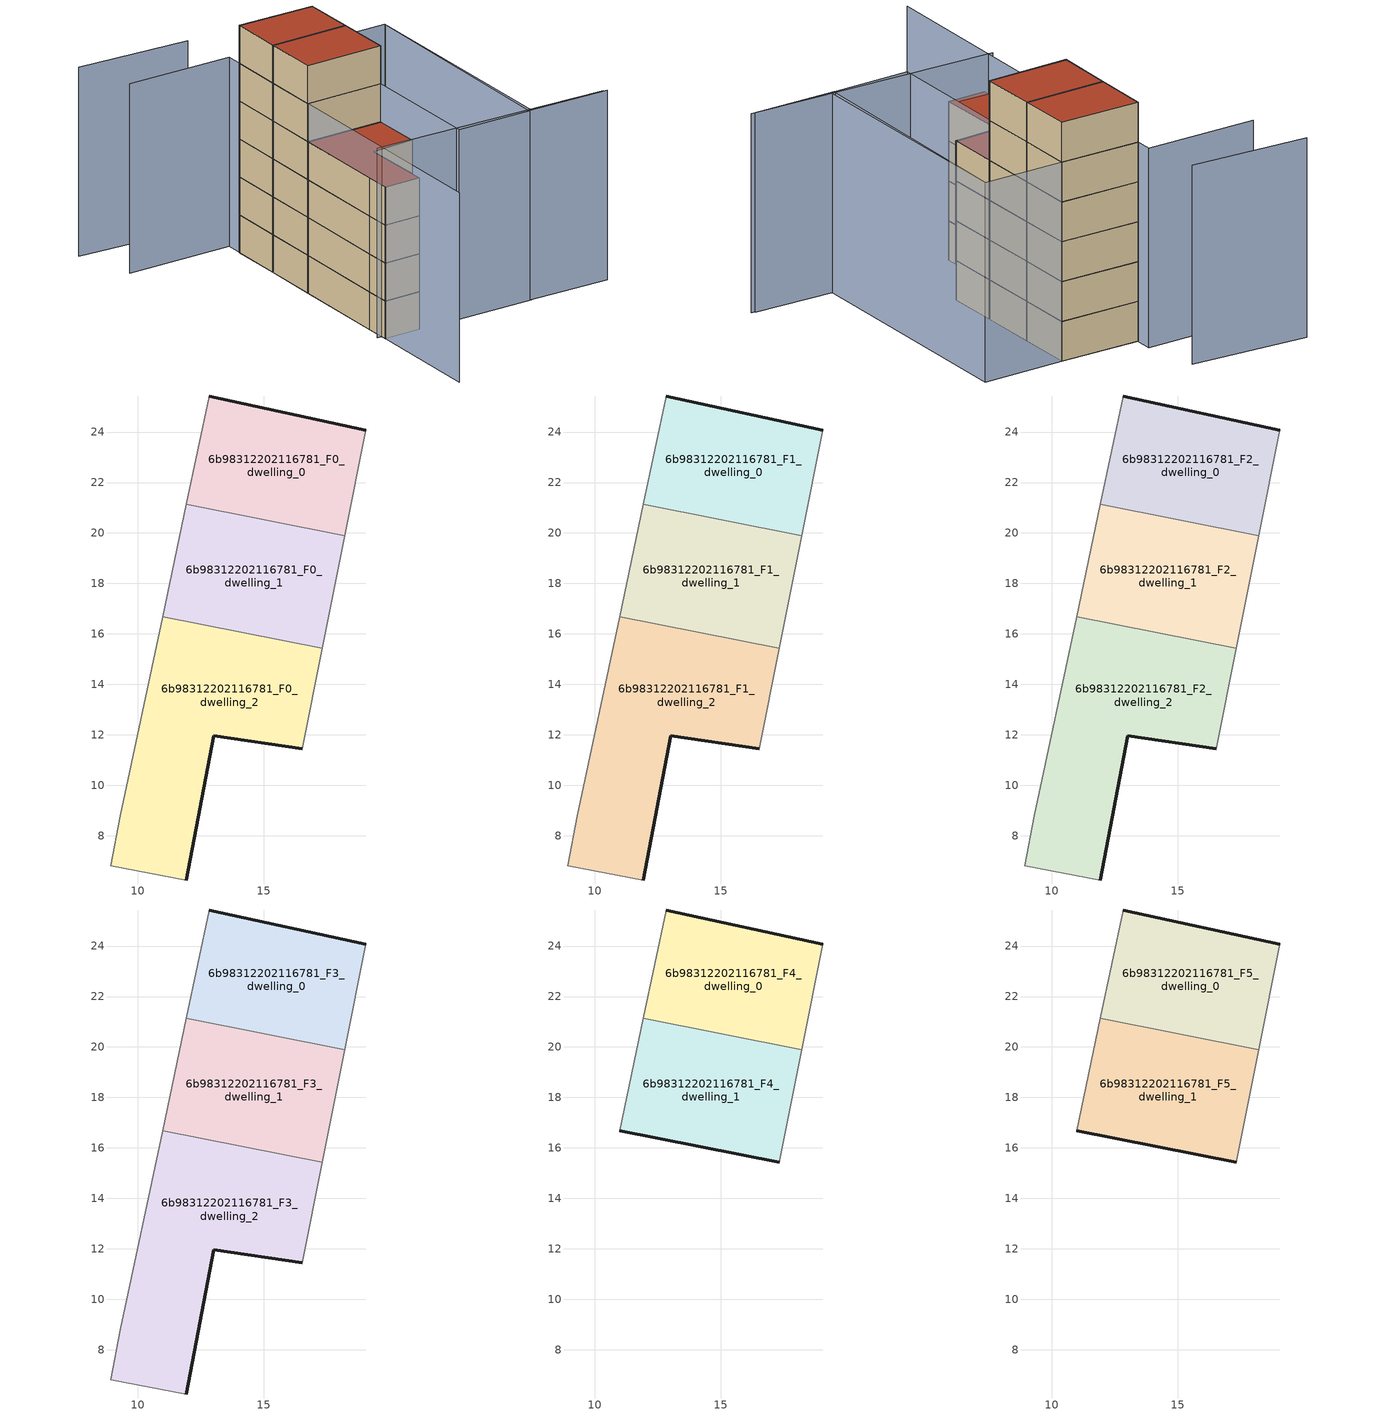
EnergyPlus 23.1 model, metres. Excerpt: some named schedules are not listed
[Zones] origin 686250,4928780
6b98312202116781_F0_dwelling_0
 floor ground (EU_floor_Construction): 18.2,19.89 19.04,24.08 12.84,25.43 11.93,21.15 z0
 wall outside (EU_wall_Construction): 12.84,25.43 19.04,24.08 z0:3
 wall adiabatic (EU_wall_Construction): 11.93,21.15 12.84,25.43 / 19.04,24.08 18.2,19.89 z0:3
 wall to 6b98312202116781_F0_dwelling_1 (EU_wall_Construction): 18.2,19.89 11.93,21.15 z0:3
6b98312202116781_F0_dwelling_1
 floor ground (EU_floor_Construction): 17.31,15.42 18.2,19.89 11.93,21.15 10.98,16.68 z0
 wall adiabatic (EU_wall_Construction): 10.98,16.68 11.93,21.15 / 18.2,19.89 17.31,15.42 z0:3
 wall to 6b98312202116781_F0_dwelling_2 (EU_wall_Construction): 17.31,15.42 10.98,16.68 z0:3
6b98312202116781_F0_dwelling_2
 floor ground (EU_floor_Construction): 16.52,11.45 17.31,15.42 10.98,16.68 9.31,8.79 8.93,6.82 11.92,6.25 13.02,11.96 z0
 wall outside (EU_wall_Construction): 16.52,11.45 13.02,11.96 11.92,6.25 z0:3
 wall adiabatic (EU_wall_Construction): 11.92,6.25 8.93,6.82 9.31,8.79 10.98,16.68 / 17.31,15.42 16.52,11.45 z0:3
6b98312202116781_F1_dwelling_0
 floor to 6b98312202116781_F0_dwelling_0 (EU_floor_Construction): 18.2,19.89 19.04,24.08 12.84,25.43 11.93,21.15 z3
 wall outside (EU_wall_Construction): 12.84,25.43 19.04,24.08 z3:6
 wall adiabatic (EU_wall_Construction): 11.93,21.15 12.84,25.43 / 19.04,24.08 18.2,19.89 z3:6
 wall to 6b98312202116781_F1_dwelling_1 (EU_wall_Construction): 18.2,19.89 11.93,21.15 z3:6
6b98312202116781_F1_dwelling_1
 floor to 6b98312202116781_F0_dwelling_1 (EU_floor_Construction): 17.31,15.42 18.2,19.89 11.93,21.15 10.98,16.68 z3
 wall adiabatic (EU_wall_Construction): 10.98,16.68 11.93,21.15 / 18.2,19.89 17.31,15.42 z3:6
 wall to 6b98312202116781_F1_dwelling_2 (EU_wall_Construction): 17.31,15.42 10.98,16.68 z3:6
6b98312202116781_F1_dwelling_2
 floor to 6b98312202116781_F0_dwelling_2 (EU_floor_Construction): 16.52,11.45 17.31,15.42 10.98,16.68 9.31,8.79 8.93,6.82 11.92,6.25 13.02,11.96 z3
 wall outside (EU_wall_Construction): 16.52,11.45 13.02,11.96 11.92,6.25 z3:6
 wall adiabatic (EU_wall_Construction): 11.92,6.25 8.93,6.82 9.31,8.79 10.98,16.68 / 17.31,15.42 16.52,11.45 z3:6
6b98312202116781_F2_dwelling_0
 floor to 6b98312202116781_F1_dwelling_0 (EU_floor_Construction): 18.2,19.89 19.04,24.08 12.84,25.43 11.93,21.15 z6
 wall outside (EU_wall_Construction): 12.84,25.43 19.04,24.08 z6:9
 wall adiabatic (EU_wall_Construction): 11.93,21.15 12.84,25.43 / 19.04,24.08 18.2,19.89 z6:9
 wall to 6b98312202116781_F2_dwelling_1 (EU_wall_Construction): 18.2,19.89 11.93,21.15 z6:9
6b98312202116781_F2_dwelling_1
 floor to 6b98312202116781_F1_dwelling_1 (EU_floor_Construction): 17.31,15.42 18.2,19.89 11.93,21.15 10.98,16.68 z6
 wall adiabatic (EU_wall_Construction): 10.98,16.68 11.93,21.15 / 18.2,19.89 17.31,15.42 z6:9
 wall to 6b98312202116781_F2_dwelling_2 (EU_wall_Construction): 17.31,15.42 10.98,16.68 z6:9
6b98312202116781_F2_dwelling_2
 floor to 6b98312202116781_F1_dwelling_2 (EU_floor_Construction): 16.52,11.45 17.31,15.42 10.98,16.68 9.31,8.79 8.93,6.82 11.92,6.25 13.02,11.96 z6
 wall outside (EU_wall_Construction): 16.52,11.45 13.02,11.96 11.92,6.25 z6:9
 wall adiabatic (EU_wall_Construction): 11.92,6.25 8.93,6.82 9.31,8.79 10.98,16.68 / 17.31,15.42 16.52,11.45 z6:9
6b98312202116781_F3_dwelling_0
 floor to 6b98312202116781_F2_dwelling_0 (EU_floor_Construction): 18.2,19.89 19.04,24.08 12.84,25.43 11.93,21.15 z9
 wall outside (EU_wall_Construction): 12.84,25.43 19.04,24.08 z9:12
 wall adiabatic (EU_wall_Construction): 11.93,21.15 12.84,25.43 / 19.04,24.08 18.2,19.89 z9:12
 wall to 6b98312202116781_F3_dwelling_1 (EU_wall_Construction): 18.2,19.89 11.93,21.15 z9:12
6b98312202116781_F3_dwelling_1
 floor to 6b98312202116781_F2_dwelling_1 (EU_floor_Construction): 17.31,15.42 18.2,19.89 11.93,21.15 10.98,16.68 z9
 wall adiabatic (EU_wall_Construction): 10.98,16.68 11.93,21.15 / 18.2,19.89 17.31,15.42 z9:12
 wall to 6b98312202116781_F3_dwelling_2 (EU_wall_Construction): 17.31,15.42 10.98,16.68 z9:12
6b98312202116781_F3_dwelling_2
 floor to 6b98312202116781_F2_dwelling_2 (EU_floor_Construction): 16.52,11.45 17.31,15.42 10.98,16.68 9.31,8.79 8.93,6.82 11.92,6.25 13.02,11.96 z9
 wall outside (EU_wall_Construction): 16.52,11.45 13.02,11.96 11.92,6.25 z9:12
 wall adiabatic (EU_wall_Construction): 11.92,6.25 8.93,6.82 9.31,8.79 10.98,16.68 / 17.31,15.42 16.52,11.45 z9:12
 roof outside (EU_roof_Construction): 17.31,15.42 16.52,11.45 13.02,11.96 11.92,6.25 8.93,6.82 9.31,8.79 10.98,16.68 z12
6b98312202116781_F4_dwelling_0
 floor to 6b98312202116781_F3_dwelling_0 (EU_floor_Construction): 18.2,19.89 19.04,24.08 12.84,25.43 11.93,21.15 z12
 wall outside (EU_wall_Construction): 12.84,25.43 19.04,24.08 z12:15
 wall adiabatic (EU_wall_Construction): 11.93,21.15 12.84,25.43 / 19.04,24.08 18.2,19.89 z12:15
 wall to 6b98312202116781_F4_dwelling_1 (EU_wall_Construction): 18.2,19.89 11.93,21.15 z12:15
6b98312202116781_F4_dwelling_1
 floor to 6b98312202116781_F3_dwelling_1 (EU_floor_Construction): 17.31,15.42 18.2,19.89 11.93,21.15 10.98,16.68 z12
 wall outside (EU_wall_Construction): 17.31,15.42 10.98,16.68 z12:15
 wall adiabatic (EU_wall_Construction): 10.98,16.68 11.93,21.15 / 18.2,19.89 17.31,15.42 z12:15
6b98312202116781_F5_dwelling_0
 floor to 6b98312202116781_F4_dwelling_0 (EU_floor_Construction): 18.2,19.89 19.04,24.08 12.84,25.43 11.93,21.15 z15
 wall outside (EU_wall_Construction): 12.84,25.43 19.04,24.08 z15:18
 wall adiabatic (EU_wall_Construction): 11.93,21.15 12.84,25.43 / 19.04,24.08 18.2,19.89 z15:18
 wall to 6b98312202116781_F5_dwelling_1 (EU_wall_Construction): 18.2,19.89 11.93,21.15 z15:18
 roof outside (EU_roof_Construction): 19.04,24.08 18.2,19.89 11.93,21.15 12.84,25.43 z18
6b98312202116781_F5_dwelling_1
 floor to 6b98312202116781_F4_dwelling_1 (EU_floor_Construction): 17.31,15.42 18.2,19.89 11.93,21.15 10.98,16.68 z15
 wall outside (EU_wall_Construction): 17.31,15.42 10.98,16.68 z15:18
 wall adiabatic (EU_wall_Construction): 10.98,16.68 11.93,21.15 / 18.2,19.89 17.31,15.42 z15:18
 roof outside (EU_roof_Construction): 18.2,19.89 17.31,15.42 10.98,16.68 11.93,21.15 z18
shading: 8.7,7.42 27.65,2.95 / 27.93,2.81 21.24,4.26 / 21.24,4.26 25.27,22.72 / 4.6,28.51 13.12,26.73 / 13.12,26.73 7.02,-2.49 / 13.14,30.93 4.19,33.29 / 25.29,22.8 21.48,4.21 / 21.48,4.21 15.24,5.49 / 15.24,5.49 19.04,24.08 / 19.04,24.08 25.29,22.8 z0:15
[Building]
EU S2 Campaign: North Axis=0; Terrain=City; Solar Distribution=FullExterior
[Site:Location]
Bologna: Latitude=44.5; Longitude=11.25; Time Zone=1; Elevation=37
[SizingPeriod:WeatherFileDays]
AnnualSizingPeriod: Begin Month=1; Begin Day of Month=1; End Month=12; End Day of Month=31; Day of Week for Start Day=Monday; Use Weather File Daylight Saving Period=No; Use Weather File Rain and Snow Indicators=No
[MATERIAL]
EU_InternalMass_Material: Roughness=MediumRough; Thickness=0.1; Conductivity=1; Density=1800; Specific Heat=900; Thermal Absorptance=0.9; Solar Absorptance=0.7; Visible Absorptance=0.7
[MATERIAL:NOMASS] Roughness=MediumRough; Thermal Absorptance=0.9; Solar Absorptance=0.7; Visible Absorptance=0.7
Name | Thermal Resistance
EU_wall_NoMass | 0.905828
EU_roof_NoMass | 0.37593
EU_floor_NoMass | 0.67114
[CONSTRUCTION]
EU_wall_Construction: EU_wall_NoMass
EU_roof_Construction: EU_roof_NoMass
EU_floor_Construction: EU_floor_NoMass
EU_InternalMass_Construction: EU_InternalMass_Material
[ZONE] Type=1; Multiplier=1; Ceiling Height=autocalculate; Floor Area=autocalculate; Part of Total Floor Area=Yes
Name | Volume
6b98312202116781_F0_dwelling_0; 6b98312202116781_F1_dwelling_0; 6b98312202116781_F2_dwelling_0; 6b98312202116781_F3_dwelling_0; 6b98312202116781_F4_dwelling_0; 6b98312202116781_F5_dwelling_0 | 82.6069
6b98312202116781_F0_dwelling_1 | 87.895
6b98312202116781_F1_dwelling_1; 6b98312202116781_F2_dwelling_1; 6b98312202116781_F3_dwelling_1; 6b98312202116781_F4_dwelling_1; 6b98312202116781_F5_dwelling_1 | 87.8943
6b98312202116781_F0_dwelling_2; 6b98312202116781_F1_dwelling_2; 6b98312202116781_F2_dwelling_2; 6b98312202116781_F3_dwelling_2 | 134.16
[INTERNALMASS] Construction=EU_InternalMass_Construction
Name | Zone or ZoneList | Surface Area
6b98312202116781_F0_dwelling_0_EU_InternalMass | 6b98312202116781_F0_dwelling_0 | 27.5357
6b98312202116781_F0_dwelling_1_EU_InternalMass | 6b98312202116781_F0_dwelling_1 | 29.2981
6b98312202116781_F0_dwelling_2_EU_InternalMass | 6b98312202116781_F0_dwelling_2 | 44.7198
6b98312202116781_F1_dwelling_0_EU_InternalMass | 6b98312202116781_F1_dwelling_0 | 27.5357
6b98312202116781_F1_dwelling_1_EU_InternalMass | 6b98312202116781_F1_dwelling_1 | 29.2981
6b98312202116781_F1_dwelling_2_EU_InternalMass | 6b98312202116781_F1_dwelling_2 | 44.7198
6b98312202116781_F2_dwelling_0_EU_InternalMass | 6b98312202116781_F2_dwelling_0 | 27.5357
6b98312202116781_F2_dwelling_1_EU_InternalMass | 6b98312202116781_F2_dwelling_1 | 29.2981
6b98312202116781_F2_dwelling_2_EU_InternalMass | 6b98312202116781_F2_dwelling_2 | 44.7198
6b98312202116781_F3_dwelling_0_EU_InternalMass | 6b98312202116781_F3_dwelling_0 | 27.5357
6b98312202116781_F3_dwelling_1_EU_InternalMass | 6b98312202116781_F3_dwelling_1 | 29.2981
6b98312202116781_F3_dwelling_2_EU_InternalMass | 6b98312202116781_F3_dwelling_2 | 44.7198
6b98312202116781_F4_dwelling_0_EU_InternalMass | 6b98312202116781_F4_dwelling_0 | 26.7395
6b98312202116781_F4_dwelling_1_EU_InternalMass | 6b98312202116781_F4_dwelling_1 | 74.8178
6b98312202116781_F5_dwelling_0_EU_InternalMass | 6b98312202116781_F5_dwelling_0 | 26.7395
6b98312202116781_F5_dwelling_1_EU_InternalMass | 6b98312202116781_F5_dwelling_1 | 74.8178
[OTHEREQUIPMENT] Fuel Type=Electricity; Design Level Calculation Method=Watts/Area; Power per Zone Floor Area=1; Fraction Latent=0; Fraction Radiant=0; Fraction Lost=0; Carbon Dioxide Generation Rate=0; EndUse Subcategory=EU_Step8_InternalGains
Name | Zone or ZoneList or Space or SpaceList | Schedule
EU_Step8_InternalGain_6b98312202116781_F0_dwelling_0_f000 | 6b98312202116781_F0_dwelling_0 | EU_Step8_GainSchedule_6b98312202116781_F0_dwelling_0_f000
EU_Step8_InternalGain_6b98312202116781_F0_dwelling_1_f000 | 6b98312202116781_F0_dwelling_1 | EU_Step8_GainSchedule_6b98312202116781_F0_dwelling_1_f000
EU_Step8_InternalGain_6b98312202116781_F0_dwelling_2_f000 | 6b98312202116781_F0_dwelling_2 | EU_Step8_GainSchedule_6b98312202116781_F0_dwelling_2_f000
EU_Step8_InternalGain_6b98312202116781_F1_dwelling_0_f000 | 6b98312202116781_F1_dwelling_0 | EU_Step8_GainSchedule_6b98312202116781_F1_dwelling_0_f000
EU_Step8_InternalGain_6b98312202116781_F1_dwelling_1_f000 | 6b98312202116781_F1_dwelling_1 | EU_Step8_GainSchedule_6b98312202116781_F1_dwelling_1_f000
EU_Step8_InternalGain_6b98312202116781_F1_dwelling_2_f000 | 6b98312202116781_F1_dwelling_2 | EU_Step8_GainSchedule_6b98312202116781_F1_dwelling_2_f000
EU_Step8_InternalGain_6b98312202116781_F2_dwelling_0_f000 | 6b98312202116781_F2_dwelling_0 | EU_Step8_GainSchedule_6b98312202116781_F2_dwelling_0_f000
EU_Step8_InternalGain_6b98312202116781_F2_dwelling_1_f000 | 6b98312202116781_F2_dwelling_1 | EU_Step8_GainSchedule_6b98312202116781_F2_dwelling_1_f000
EU_Step8_InternalGain_6b98312202116781_F2_dwelling_2_f000 | 6b98312202116781_F2_dwelling_2 | EU_Step8_GainSchedule_6b98312202116781_F2_dwelling_2_f000
EU_Step8_InternalGain_6b98312202116781_F3_dwelling_0_f000 | 6b98312202116781_F3_dwelling_0 | EU_Step8_GainSchedule_6b98312202116781_F3_dwelling_0_f000
EU_Step8_InternalGain_6b98312202116781_F3_dwelling_1_f000 | 6b98312202116781_F3_dwelling_1 | EU_Step8_GainSchedule_6b98312202116781_F3_dwelling_1_f000
EU_Step8_InternalGain_6b98312202116781_F3_dwelling_2_f000 | 6b98312202116781_F3_dwelling_2 | EU_Step8_GainSchedule_6b98312202116781_F3_dwelling_2_f000
EU_Step8_InternalGain_6b98312202116781_F4_dwelling_0_f000 | 6b98312202116781_F4_dwelling_0 | EU_Step8_GainSchedule_6b98312202116781_F4_dwelling_0_f000
EU_Step8_InternalGain_6b98312202116781_F4_dwelling_1_f000 | 6b98312202116781_F4_dwelling_1 | EU_Step8_GainSchedule_6b98312202116781_F4_dwelling_1_f000
EU_Step8_InternalGain_6b98312202116781_F5_dwelling_0_f000 | 6b98312202116781_F5_dwelling_0 | EU_Step8_GainSchedule_6b98312202116781_F5_dwelling_0_f000
EU_Step8_InternalGain_6b98312202116781_F5_dwelling_1_f000 | 6b98312202116781_F5_dwelling_1 | EU_Step8_GainSchedule_6b98312202116781_F5_dwelling_1_f000
[ZONEVENTILATION:DESIGNFLOWRATE] Schedule=EU_AlwaysOn; Design Flow Rate Calculation Method=AirChanges/Hour; Air Changes per Hour=0.73129; Ventilation Type=Natural; Fan Pressure Rise=0; Fan Total Efficiency=1; Constant Term Coefficient=1; Temperature Term Coefficient=0; Velocity Term Coefficient=0; Velocity Squared Term Coefficient=0; Minimum Indoor Temperature=-100; Maximum Indoor Temperature=100; Delta Temperature=-100; Minimum Outdoor Temperature=-100; Maximum Outdoor Temperature=100; Maximum Wind Speed=40
Name | Zone or ZoneList or Space or SpaceList
EU_ConstantAir_6b98312202116781_F0_dwelling_0 | 6b98312202116781_F0_dwelling_0
EU_ConstantAir_6b98312202116781_F0_dwelling_1 | 6b98312202116781_F0_dwelling_1
EU_ConstantAir_6b98312202116781_F0_dwelling_2 | 6b98312202116781_F0_dwelling_2
EU_ConstantAir_6b98312202116781_F1_dwelling_0 | 6b98312202116781_F1_dwelling_0
EU_ConstantAir_6b98312202116781_F1_dwelling_1 | 6b98312202116781_F1_dwelling_1
EU_ConstantAir_6b98312202116781_F1_dwelling_2 | 6b98312202116781_F1_dwelling_2
EU_ConstantAir_6b98312202116781_F2_dwelling_0 | 6b98312202116781_F2_dwelling_0
EU_ConstantAir_6b98312202116781_F2_dwelling_1 | 6b98312202116781_F2_dwelling_1
EU_ConstantAir_6b98312202116781_F2_dwelling_2 | 6b98312202116781_F2_dwelling_2
EU_ConstantAir_6b98312202116781_F3_dwelling_0 | 6b98312202116781_F3_dwelling_0
EU_ConstantAir_6b98312202116781_F3_dwelling_1 | 6b98312202116781_F3_dwelling_1
EU_ConstantAir_6b98312202116781_F3_dwelling_2 | 6b98312202116781_F3_dwelling_2
EU_ConstantAir_6b98312202116781_F4_dwelling_0 | 6b98312202116781_F4_dwelling_0
EU_ConstantAir_6b98312202116781_F4_dwelling_1 | 6b98312202116781_F4_dwelling_1
EU_ConstantAir_6b98312202116781_F5_dwelling_0 | 6b98312202116781_F5_dwelling_0
EU_ConstantAir_6b98312202116781_F5_dwelling_1 | 6b98312202116781_F5_dwelling_1
[HVACTEMPLATE:THERMOSTAT] Constant Heating Setpoint=20; Constant Cooling Setpoint=50
EU_HeatOnly_6b98312202116781_F0_dwelling_0; EU_HeatOnly_6b98312202116781_F0_dwelling_1; EU_HeatOnly_6b98312202116781_F0_dwelling_2; EU_HeatOnly_6b98312202116781_F1_dwelling_0; EU_HeatOnly_6b98312202116781_F1_dwelling_1; EU_HeatOnly_6b98312202116781_F1_dwelling_2; EU_HeatOnly_6b98312202116781_F2_dwelling_0; EU_HeatOnly_6b98312202116781_F2_dwelling_1; EU_HeatOnly_6b98312202116781_F2_dwelling_2; EU_HeatOnly_6b98312202116781_F3_dwelling_0; EU_HeatOnly_6b98312202116781_F3_dwelling_1; EU_HeatOnly_6b98312202116781_F3_dwelling_2; EU_HeatOnly_6b98312202116781_F4_dwelling_0; EU_HeatOnly_6b98312202116781_F4_dwelling_1; EU_HeatOnly_6b98312202116781_F5_dwelling_0; EU_HeatOnly_6b98312202116781_F5_dwelling_1
[HVACTEMPLATE:ZONE:IDEALLOADSAIRSYSTEM] System Availability Schedule=EU_AlwaysOn; Maximum Heating Supply Air Temperature=50; Minimum Cooling Supply Air Temperature=13; Maximum Heating Supply Air Humidity Ratio=0.0156; Minimum Cooling Supply Air Humidity Ratio=0.0077; Heating Limit=NoLimit; Cooling Limit=NoLimit; Heating Availability Schedule=EU_AlwaysOn; Cooling Availability Schedule=EU_CoolingOff; Dehumidification Control Type=ConstantSensibleHeatRatio; Cooling Sensible Heat Ratio=0.7; Dehumidification Setpoint=60; Humidification Control Type=None; Humidification Setpoint=30; Outdoor Air Method=None; Outdoor Air Flow Rate per Person=0.00944; Outdoor Air Flow Rate per Zone Floor Area=0; Outdoor Air Flow Rate per Zone=0; Demand Controlled Ventilation Type=None; Outdoor Air Economizer Type=NoEconomizer; Heat Recovery Type=None; Sensible Heat Recovery Effectiveness=0.7; Latent Heat Recovery Effectiveness=0.65
Name | Template Thermostat
6b98312202116781_F0_dwelling_0 | EU_HeatOnly_6b98312202116781_F0_dwelling_0
6b98312202116781_F0_dwelling_1 | EU_HeatOnly_6b98312202116781_F0_dwelling_1
6b98312202116781_F0_dwelling_2 | EU_HeatOnly_6b98312202116781_F0_dwelling_2
6b98312202116781_F1_dwelling_0 | EU_HeatOnly_6b98312202116781_F1_dwelling_0
6b98312202116781_F1_dwelling_1 | EU_HeatOnly_6b98312202116781_F1_dwelling_1
6b98312202116781_F1_dwelling_2 | EU_HeatOnly_6b98312202116781_F1_dwelling_2
6b98312202116781_F2_dwelling_0 | EU_HeatOnly_6b98312202116781_F2_dwelling_0
6b98312202116781_F2_dwelling_1 | EU_HeatOnly_6b98312202116781_F2_dwelling_1
6b98312202116781_F2_dwelling_2 | EU_HeatOnly_6b98312202116781_F2_dwelling_2
6b98312202116781_F3_dwelling_0 | EU_HeatOnly_6b98312202116781_F3_dwelling_0
6b98312202116781_F3_dwelling_1 | EU_HeatOnly_6b98312202116781_F3_dwelling_1
6b98312202116781_F3_dwelling_2 | EU_HeatOnly_6b98312202116781_F3_dwelling_2
6b98312202116781_F4_dwelling_0 | EU_HeatOnly_6b98312202116781_F4_dwelling_0
6b98312202116781_F4_dwelling_1 | EU_HeatOnly_6b98312202116781_F4_dwelling_1
6b98312202116781_F5_dwelling_0 | EU_HeatOnly_6b98312202116781_F5_dwelling_0
6b98312202116781_F5_dwelling_1 | EU_HeatOnly_6b98312202116781_F5_dwelling_1
